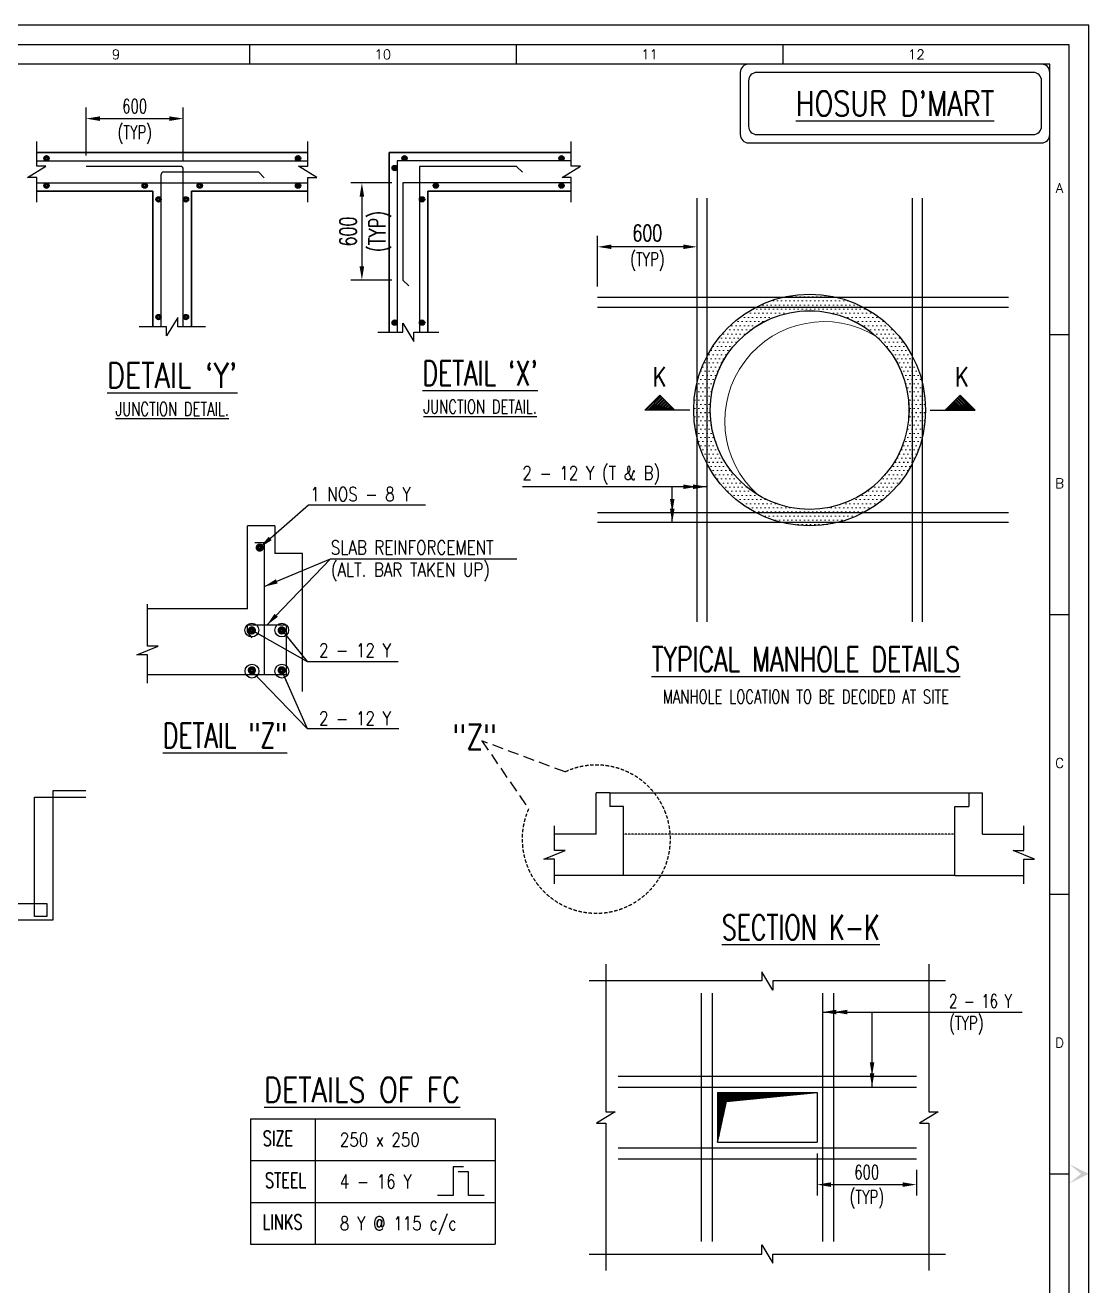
# Model space of a CAD drawing. Header units: inches. Extents: x 244185 to 956460, y -320530 to -238383.
# Drawn here: x 937196 to 956460, y -261222 to -238383 of the extents above; entities that cross this region are included whole.
import ezdxf
from ezdxf.enums import TextEntityAlignment as Align

# ---------------------------------------------------------------- set-up
doc = ezdxf.new("R2010")
doc.units = ezdxf.units.IN
doc.header["$MEASUREMENT"] = 0
doc.header["$PDMODE"] = 2
doc.linetypes.add('HIDDEN', pattern=[0.375, 0.25, -0.125])
for name, color, linetype in [('BEAM OUTTER', 4, 'Continuous'), ('FRAME TABLE', 5, 'Continuous'), ('LINE CUT', 8, 'Continuous'), ('NO. BEAM', 3, 'Continuous'), ('PNA', 8, 'Continuous'), ('S-COLUMN NO', 2, 'Continuous'), ('S-CONCRET LINE', 4, 'Continuous'), ('S-DIM-1', 5, 'Continuous'), ('S-HATCH', 8, 'Continuous'), ('S-LINE CUT', 8, 'Continuous'), ('S-REINFORCEMENT', 6, 'Continuous'), ('S-SECTION MARK', 1, 'Continuous'), ('S-TEXT', 2, 'Continuous'), ('S-TEXT-1', 4, 'Continuous'), ('S-TITAL', 6, 'Continuous'), ('S-TITIL', 6, 'Continuous'), ('SLAB UG.', 4, 'Continuous'), ('TEXT NORMAL', 4, 'Continuous'), ('TITLE', 6, 'Continuous')]:
    doc.layers.add(name, color=color, linetype=linetype)
doc.layers.add('hatch', color=8, linetype='Continuous', lineweight=0)
doc.layers.add('Wall', color=255, linetype='Continuous', lineweight=30)
doc.styles.add('ROMANS', font='simplex.shx', dxfattribs={"width": 0.7})
doc.dimstyles.new('dim100', dxfattribs={"dimtxt": 250, "dimasz": 250, "dimexe": 200, "dimexo": 200, "dimgap": 100, "dimtad": 1, "dimdec": 0, "dimzin": 0, "dimdsep": 46, "dimtxsty": 'ROMANS', "dimcen": 0, "dimclrd": 5, "dimclre": 5, "dimclrt": 4, "dimadec": 0, "dimazin": 0, "dimtfac": 1, "dimtdec": 0, "dimtix": 1, "dimtofl": 0, "dimtmove": 2, "dimatfit": 3, "dimfxl": 0, "dimtolj": 1, "dimtzin": 0, "dimlwd": -1, "dimlwe": -1, "dimarcsym": 0})
doc.dimstyles.new('dim20', dxfattribs={"dimtxt": 250, "dimasz": 250, "dimexe": 200, "dimexo": 200, "dimgap": 100, "dimtad": 1, "dimdec": 0, "dimlfac": 0.2, "dimzin": 0, "dimdsep": 46, "dimtxsty": 'ROMANS', "dimcen": 0, "dimclrd": 5, "dimclre": 5, "dimclrt": 4, "dimadec": 0, "dimazin": 0, "dimtfac": 1, "dimtdec": 0, "dimtix": 1, "dimtofl": 0, "dimtmove": 2, "dimatfit": 3, "dimfxl": 0, "dimtolj": 1, "dimtzin": 0, "dimlwd": -1, "dimlwe": -1, "dimarcsym": 0})
doc.dimstyles.new('dim25', dxfattribs={"dimtxt": 250, "dimasz": 250, "dimexe": 200, "dimexo": 200, "dimgap": 100, "dimtad": 1, "dimdec": 0, "dimlfac": 0.25, "dimzin": 0, "dimdsep": 46, "dimtxsty": 'ROMANS', "dimcen": 0, "dimclrd": 5, "dimclre": 5, "dimclrt": 4, "dimadec": 0, "dimazin": 0, "dimtfac": 1, "dimtdec": 0, "dimtix": 1, "dimtofl": 0, "dimtmove": 2, "dimatfit": 3, "dimfxl": 0, "dimtolj": 1, "dimtzin": 0, "dimlwd": -1, "dimlwe": -1, "dimarcsym": 0})
doc.dimstyles.new('dim33.33', dxfattribs={"dimtxt": 250, "dimasz": 250, "dimexe": 200, "dimexo": 200, "dimgap": 100, "dimtad": 1, "dimdec": 0, "dimlfac": 0.333331, "dimzin": 0, "dimdsep": 46, "dimtxsty": 'ROMANS', "dimcen": 0, "dimclrd": 5, "dimclre": 5, "dimclrt": 4, "dimadec": 0, "dimazin": 0, "dimtfac": 1, "dimtdec": 0, "dimtix": 1, "dimtofl": 0, "dimtmove": 2, "dimatfit": 3, "dimfxl": 0, "dimtolj": 1, "dimtzin": 0, "dimlwd": -1, "dimlwe": -1, "dimarcsym": 0})

# ---------------------------------------------------------------- blocks, each defined once
blk = doc.blocks.new('*D169')
at = {"layer": 'Defpoints', "color": 0, "transparency": 16777216}
for p in [(947564, -242398), (947564, -243315), (949364, -243315)]:
    blk.add_point(p, dxfattribs=at)
at = {"layer": 'S-DIM-1', "color": 5, "transparency": 16777216}
for p, q in [((947564, -243115), (947564, -242198)), ((949364, -243115), (949364, -242198)), ((949114, -242398), (947814, -242398))]:
    blk.add_line(p, q, dxfattribs=at)
for points in [[(947814, -242356), (947814, -242439), (947564, -242398)], [(949114, -242356), (949114, -242439), (949364, -242398)]]:
    blk.add_solid(points, dxfattribs=at)
at = {"layer": 'S-DIM-1', "color": 4, "transparency": 16777216, "char_height": 250, "style": 'ROMANS'}
for s, insert, attachment_point in [('\\A1;{\\H1.2x;600', (948464, -242298), 8), ('\\A1;(TYP)}', (948464, -242498), 2)]:
    blk.add_mtext(s, dxfattribs=dict(at, insert=insert, attachment_point=attachment_point))
blk = doc.blocks.new('*D170')
at = {"layer": 'Defpoints', "color": 0, "transparency": 16777216}
for p in [(944036, -241241), (943294, -243001), (944036, -243001)]:
    blk.add_point(p, dxfattribs=at)
at = {"layer": 'S-DIM-1', "color": 5, "transparency": 16777216}
for p, q in [((943836, -241241), (943094, -241241)), ((943294, -241491), (943294, -242751)), ((943836, -243001), (943094, -243001))]:
    blk.add_line(p, q, dxfattribs=at)
for points in [[(943252, -241491), (943335, -241491), (943294, -241241)], [(943252, -242751), (943335, -242751), (943294, -243001)]]:
    blk.add_solid(points, dxfattribs=at)
at = {"layer": 'S-DIM-1', "color": 4, "transparency": 16777216, "char_height": 300, "attachment_point": 5, "rotation": 90, "style": 'ROMANS'}
for s, insert in [('\\A1;(TYP)', (943622, -242121)), ('\\A1;600', (943044, -242121))]:
    blk.add_mtext(s, dxfattribs=dict(at, insert=insert))
blk = doc.blocks.new('*D171')
at = {"layer": 'Defpoints', "color": 0, "transparency": 16777216}
for p in [(940059, -240075), (938299, -240941), (940059, -241041)]:
    blk.add_point(p, dxfattribs=at)
at = {"layer": 'S-REINFORCEMENT', "color": 5, "transparency": 16777216}
for p, q in [((938299, -240741), (938299, -239875)), ((940059, -240841), (940059, -239875)), ((938549, -240075), (939809, -240075))]:
    blk.add_line(p, q, dxfattribs=at)
for points in [[(938549, -240034), (938549, -240117), (938299, -240075)], [(939809, -240034), (939809, -240117), (940059, -240075)]]:
    blk.add_solid(points, dxfattribs=at)
at = {"layer": 'S-REINFORCEMENT', "color": 4, "transparency": 16777216, "char_height": 250, "attachment_point": 5, "style": 'ROMANS'}
for s, insert in [('\\A1;600', (939179, -239850)), ('\\A1;(TYP)', (939179, -240366))]:
    blk.add_mtext(s, dxfattribs=dict(at, insert=insert))
blk = doc.blocks.new('*D172')
at = {"layer": 'Defpoints', "color": 0, "transparency": 16777216}
for p in [(951538, -258623), (953338, -258923), (953338, -259389)]:
    blk.add_point(p, dxfattribs=at)
at = {"layer": 'S-DIM-1', "color": 5, "transparency": 16777216}
for p, q in [((951538, -258823), (951538, -259589)), ((953338, -259123), (953338, -259589)), ((951788, -259389), (953088, -259389))]:
    blk.add_line(p, q, dxfattribs=at)
for points in [[(951788, -259348), (951788, -259431), (951538, -259389)], [(953088, -259348), (953088, -259431), (953338, -259389)]]:
    blk.add_solid(points, dxfattribs=at)
at = {"layer": 'S-DIM-1', "color": 4, "transparency": 16777216, "char_height": 250, "style": 'ROMANS'}
for s, insert, attachment_point in [('\\A1;600', (952438, -259289), 8), ('\\A1;(TYP)', (952438, -259489), 2)]:
    blk.add_mtext(s, dxfattribs=dict(at, insert=insert, attachment_point=attachment_point))
blk = doc.blocks.new('FOLDER')
at = {"layer": 'PNA'}
for points in [[(-1250, 2500), (0, 0), (0, 1000)], [(1250, 2500), (0, 0), (0, 1000)]]:
    blk.add_solid(points, dxfattribs=at)
blk = doc.blocks.new('SHEET')
at = {"elevation": -8, "flags": 128}
blk.add_lwpolyline([(674017, -125881), (763101, -125881), (763101, -63214), (674017, -63214)], close=True, dxfattribs=at)
at = {"layer": 'PNA'}
for p, q in [((740301, -63743, -8), (740301, -64273, -8)), ((747548, -63743, -8), (747548, -64273, -8)), ((754795, -63743, -8), (754795, -64273, -8)), ((762042, -71620, -8), (762572, -71620, -8)), ((762042, -79220, -8), (762572, -79220, -8)), ((762042, -86820, -8), (762572, -86820, -8)), ((762042, -94421, -8), (762572, -94421, -8))]:
    blk.add_line(p, q, dxfattribs=at)
at = {"layer": 'PNA', "color": 1, "elevation": -8}
for points in [[(675076, -125351), (762572, -125351), (762572, -63743), (675076, -63743)], [(676135, -124822), (762042, -124822), (762042, -64273), (676135, -64273)]]:
    blk.add_lwpolyline(points, close=True, dxfattribs=at)
at = {"layer": 'PNA', "xscale": 0.2118545526379952, "yscale": 0.2118545526379952, "zscale": 0.2118545526379952, "rotation": 90}
blk.add_blockref('FOLDER', (763101, -94421, -8), dxfattribs=at)
at = {"layer": 'PNA', "style": 'ROMANS'}
for s, height, p in [('9', 265, (736678, -64008, -8)), ('10', 264.8, (743925, -64008, -8)), ('11', 264.8, (751172, -64008, -8)), ('12', 264.8, (758419, -64008, -8)), ('A', 265, (762307, -67636, -8)), ('B', 265, (762307, -75660, -8)), ('C', 265, (762307, -83260, -8)), ('D', 265, (762307, -90861, -8))]:
    blk.add_text(s, height=height, dxfattribs=at).set_placement(p, align=Align.MIDDLE)

msp = doc.modelspace()

# ---------------------------------------------------------------- hatches: boundary and pattern name
at = {"layer": 'hatch'}
h = msp.add_hatch(dxfattribs=at)
h.set_pattern_fill('DOTS', color=256, scale=1200, style=0)
h.set_pattern_definition([(0, (711458.79, -377552.665), (37.5, 75), [0, -75])])
h.paths.add_polyline_path([(949303.4, -245354.7, 1), (953503.4, -245354.7, 1)])
h.paths.add_polyline_path([(953203.4, -245354.7, -1), (949603.4, -245354.7, -1)], flags=16)
h = msp.add_hatch(dxfattribs=at)
h.set_pattern_fill('DOTS', color=8, scale=1200, style=0)
h.set_pattern_definition([(0, (711459.044, -377552.92), (37.5, 75), [0, -75])])
h.paths.add_polyline_path([(949303.6, -245355, 1), (953503.6, -245355, 1)])
h.paths.add_polyline_path([(953203.6, -245355, -1), (949603.6, -245355, -1)], flags=16)
at = {"layer": 'S-HATCH'}
h = msp.add_hatch(dxfattribs=at)
h.set_pattern_fill('ANSI31', color=256, scale=56.25)
h.set_pattern_definition([(45, (870523.02, -299302.2434), (-4.97184456, 4.97184456), [])])
h.paths.add_polyline_path([(949896.7, -257882.1), (951537.6, -257723), (949737.6, -257723), (949737.6, -258623)])
at = {"layer": 'S-SECTION MARK', "ltscale": 5}
h = msp.add_hatch(dxfattribs=at)
h.set_pattern_fill('ANSI31', color=256, scale=172.406964, angle=-180, style=0)
h.set_pattern_definition([(45, (874094.683, -247193.966), (-15.2387667, 15.2387667), [])])
h.paths.add_polyline_path([(948691.8, -245087.9), (948420, -245355), (948963.7, -245355)])
h = msp.add_hatch(dxfattribs=at)
h.set_pattern_fill('ANSI31', color=256, scale=172.406964, angle=-180, style=0)
h.set_pattern_definition([(135, (1028724.7, -247193.966), (15.2387667, 15.2387667), [])])
h.paths.add_polyline_path([(954127.6, -245087.9), (954399.4, -245355), (953855.7, -245355)])

# ---------------------------------------------------------------- linework, layer by layer
at = {"layer": 'BEAM OUTTER', "color": 5}
for p, q in [((941719.8, -247454.6), (941219.8, -247454.6)), ((941219.8, -248954.6), (941219.8, -247454.6)), ((941719.8, -247454.6), (941719.8, -247954.6)), ((942219.8, -247954.6), (941719.8, -247954.6)), ((942219.8, -250454.6), (942219.8, -247954.6)), ((941219.8, -248954.6), (939408.3, -248954.6)), ((947784.6, -252289.4, 0), (947534.6, -252289.4, 0)), ((947534.6, -253039.4, 0), (947534.6, -252289.4, 0)), ((947784.6, -252289.4, 0), (947784.6, -252539.4, 0)), ((954284.6, -252289.4, 0), (954534.6, -252289.4, 0)), ((954284.6, -252289.4, 0), (954284.6, -252539.4, 0)), ((954534.6, -253039.4, 0), (954534.6, -252289.4, 0)), ((948034.6, -252539.4, 0), (947784.6, -252539.4, 0)), ((948034.6, -253789.4, 0), (948034.6, -252539.4, 0)), ((954034.6, -252539.4, 0), (954284.6, -252539.4, 0)), ((954034.6, -253789.4, 0), (954034.6, -252539.4, 0)), ((947534.6, -253039.4, 0), (946783.1, -253039.4, 0)), ((954534.6, -253039.4, 0), (955286.2, -253039.4, 0)), ((948034.6, -253789.4, 0), (946783.1, -253789.4, 0)), ((954034.6, -253789.4, 0), (955286.2, -253789.4, 0))]:
    msp.add_line(p, q, dxfattribs=at)
at = {"layer": 'BEAM OUTTER', "color": 8}
for p, q in [((947784.6, -252289.4, 0), (954284.6, -252289.4, 0)), ((954034.6, -253789.4, 0), (948034.6, -253789.4, 0))]:
    msp.add_line(p, q, dxfattribs=at)
at = {"layer": 'BEAM OUTTER', "color": 9, "linetype": 'HIDDEN'}
msp.add_line((954034.6, -253039.4, 0), (948034.6, -253039.4, 0), dxfattribs=at)
at = {"layer": 'BEAM OUTTER', "color": 5}
for centre, radius in [((951403.4, -245354.7, 0), 2100), ((951403.6, -245355, 0), 2100), ((951403.4, -245354.7, 0), 1800), ((951403.6, -245355, 0), 1800)]:
    msp.add_circle(centre, radius, dxfattribs=at)
at = {"layer": 'FRAME TABLE', "color": 7}
for p, q in [((941276.6, -258197.2), (945708.6, -258197.2)), ((941276.6, -258197.2), (941276.6, -260469.9)), ((942445, -258197.2), (942445, -260469.9)), ((945708.6, -258197.2), (945708.6, -260469.9)), ((941276.6, -260469.9), (945708.6, -260469.9))]:
    msp.add_line(p, q, dxfattribs=at)
at = {"layer": 'FRAME TABLE'}
for p, q in [((941276.6, -258954.8), (945708.6, -258954.8)), ((941276.6, -259712.3), (945708.6, -259712.3))]:
    msp.add_line(p, q, dxfattribs=at)
at = {"layer": 'hatch'}
msp.add_arc((951667.9, -245553.3, 0), 1800, 58.38295, 227.84013, dxfattribs=at)
at = {"layer": 'LINE CUT', "elevation": 0}
for points in [[(953862.6, -255698), (950738.9, -255698), (950738.9, -255864.3), (950536.2, -255531.6), (950536.2, -255698), (947412.6, -255698)], [(947712.6, -255398), (947712.6, -258071.6), (947878.9, -258071.6), (947546.2, -258274.3), (947712.6, -258274.3), (947712.6, -260948)], [(953562.6, -255398), (953562.6, -258071.6), (953728.9, -258071.6), (953396.2, -258274.3), (953562.6, -258274.3), (953562.6, -260948)], [(947412.6, -260648), (950536.2, -260648), (950536.2, -260481.6), (950738.9, -260814.3), (950738.9, -260648), (953862.6, -260648)]]:
    msp.add_lwpolyline(points, dxfattribs=at)
at = {"layer": 'NO. BEAM', "color": 2, "elevation": 0}
for points in [[(955603.4, -239089.2), (950297.7, -239089.2, 0.4142136), (950147.7, -239239.2), (950147.7, -240365, 0.4142136), (950297.7, -240515), (955603.4, -240515, 0.4142136), (955753.4, -240365), (955753.4, -239239.2, 0.4142136)], [(955453.4, -239239.2), (950447.7, -239239.2, 0.4142136), (950297.7, -239389.2), (950297.7, -240215, 0.4142136), (950447.7, -240365), (955453.4, -240365, 0.4142136), (955603.4, -240215), (955603.4, -239389.2, 0.4142136)]]:
    msp.add_lwpolyline(points, format="xyb", close=True, dxfattribs=at)
at = {"layer": 'S-CONCRET LINE'}
for p, q in [((949737.6, -257723, 0), (949737.6, -258623, 0)), ((949737.6, -257723, 0), (951537.6, -257723, 0)), ((951537.6, -257723, 0), (951537.6, -258623, 0)), ((949737.6, -258623, 0), (951537.6, -258623, 0))]:
    msp.add_line(p, q, dxfattribs=at)
at = {"layer": 'S-HATCH'}
for p, q in [((949896.7, -257882.1, 0), (951537.6, -257723, 0)), ((949737.6, -258623, 0), (949896.7, -257882.1, 0))]:
    msp.add_line(p, q, dxfattribs=at)
at = {"layer": 'S-LINE CUT'}
for points in [[(937404.4, -241590.6), (937404.4, -241142), (937238, -241142), (937570.8, -240939.3), (937404.4, -240939.3), (937404.4, -240490.6)], [(942313.4, -241590.6), (942313.4, -241142), (942479.8, -241142), (942147.1, -240939.3), (942313.4, -240939.3), (942313.4, -240490.6)], [(947085.6, -241590.6), (947085.6, -241142), (946919.2, -241142), (947251.9, -240939.3), (947085.6, -240939.3), (947085.6, -240490.6)], [(940458.9, -243846.7), (939960.3, -243846.7), (939960.3, -243680.3), (939757.6, -244013.1), (939757.6, -243846.7), (939258.9, -243846.7)], [(943585.6, -243946.7), (944034.2, -243946.7), (944034.2, -243780.3), (944236.9, -244113.1), (944236.9, -243946.7), (944685.6, -243946.7)], [(939408.3, -250300.9), (939408.3, -249790.5), (939215.1, -249790.5), (939601.5, -249630.7), (939408.3, -249630.7), (939408.3, -248871.7)]]:
    msp.add_lwpolyline(points, dxfattribs=at)
at = {"layer": 'S-LINE CUT', "elevation": 0}
for points in [[(946783.1, -253939.4), (946783.1, -253494.2), (946589.9, -253494.2), (946976.2, -253334.5), (946783.1, -253334.5), (946783.1, -252889.4)], [(955286.2, -253939.4), (955286.2, -253494.2), (955479.3, -253494.2), (955093, -253334.5), (955286.2, -253334.5), (955286.2, -252889.4)]]:
    msp.add_lwpolyline(points, dxfattribs=at)
at = {"layer": 'S-REINFORCEMENT', "color": 5}
for p, q in [((937404.4, -240840.6), (942313.4, -240840.6)), ((940010.9, -240940.6), (938298.6, -240940.6)), ((947085.6, -240840.6), (943935.6, -240840.6)), ((943935.6, -240840.6), (943935.6, -243946.7)), ((944335.6, -240940.6), (944335.6, -243946.7)), ((946095.9, -240940.6), (944335.6, -240940.6)), ((946095.9, -240940.6), (946201.9, -241046.7)), ((939658.9, -243846.7), (939658.9, -241088.6)), ((939706.9, -241040.6), (941419.2, -241040.6)), ((940058.9, -243846.7), (940058.9, -240988.6)), ((941419.2, -241040.6), (941525.3, -241146.7)), ((937404.4, -241240.6), (942313.4, -241240.6)), ((947085.6, -241240.6), (944035.6, -241240.6)), ((944035.6, -241240.6), (944035.6, -243000.9)), ((944035.6, -243000.9), (944141.6, -243107)), ((949437.6, -255923, 0), (949437.6, -260423, 0)), ((949637.6, -255923, 0), (949637.6, -260423, 0)), ((951637.6, -255923, 0), (951637.6, -260423, 0)), ((951837.6, -255923, 0), (951837.6, -260423, 0)), ((947937.6, -257423, 0), (953337.6, -257423, 0)), ((947937.6, -257623, 0), (953337.6, -257623, 0)), ((947937.6, -258723, 0), (953337.6, -258723, 0)), ((947937.6, -258923, 0), (953337.6, -258923, 0))]:
    msp.add_line(p, q, dxfattribs=at)
at = {"layer": 'S-REINFORCEMENT'}
for p, q in [((949363.4, -241514.7, 0), (949363.4, -249194.7, 0)), ((949543.4, -241514.7, 0), (949543.4, -249194.7, 0)), ((953263.4, -241514.7, 0), (953263.4, -249194.7, 0)), ((953263.6, -241515, 0), (953263.6, -249195, 0)), ((953443.4, -241514.7, 0), (953443.4, -249194.7, 0)), ((953443.6, -241515, 0), (953443.6, -249195, 0)), ((955003.4, -243314.7, 0), (947563.4, -243314.7, 0)), ((955003.6, -243315, 0), (947563.6, -243315, 0)), ((955003.4, -243494.7, 0), (947563.4, -243494.7, 0)), ((955003.6, -243495, 0), (947563.6, -243495, 0)), ((955003.4, -247214.7, 0), (947563.4, -247214.7, 0)), ((955003.6, -247215, 0), (947563.6, -247215, 0)), ((955003.4, -247394.7, 0), (947563.4, -247394.7, 0)), ((955003.6, -247395, 0), (947563.6, -247395, 0))]:
    msp.add_line(p, q, dxfattribs=at)
at = {"layer": 'S-REINFORCEMENT', "color": 5}
for points, const_width in [([(937604.7, -240792.6, 1), (937556.7, -240792.6, 1)], 61), ([(942113.2, -240792.6, -1), (942161.2, -240792.6, -1)], 48), ([(943887.6, -240947.2, -1), (943887.6, -240995.2, -1)], 48), ([(944042.2, -240792.6, 1), (944090.2, -240792.6, 1)], 48), ([(946885.3, -240792.6, -1), (946933.3, -240792.6, -1)], 48), ([(937604.7, -241288.6, 1), (937556.7, -241288.6, 1)], 61), ([(939384.9, -241288.6, 1), (939336.9, -241288.6, 1)], 61), ([(940332.9, -241288.6, -1), (940380.9, -241288.6, -1)], 61), ([(942113.2, -241288.6, -1), (942161.2, -241288.6, -1)], 48), ([(944609.6, -241288.6, -1), (944657.6, -241288.6, -1)], 48), ([(946885.3, -241288.6, -1), (946933.3, -241288.6, -1)], 48), ([(939610.9, -241514.6, -1), (939610.9, -241562.6, -1)], 61), ([(940106.9, -241514.6, 1), (940106.9, -241562.6, 1)], 61), ([(944383.6, -241514.6, 1), (944383.6, -241562.6, 1)], 48), ([(939610.9, -243646.4, 1), (939610.9, -243694.4, 1)], 61), ([(940106.9, -243646.4, 1), (940106.9, -243694.4, 1)], 61), ([(943887.6, -243746.4, -1), (943887.6, -243794.4, -1)], 48), ([(944383.6, -243746.4, -1), (944383.6, -243794.4, -1)], 48), ([(941484.6, -247847.9, 1), (941403.4, -247847.9, 1)], 67.8), ([(941341.5, -249347.9, 1), (941260.2, -249347.9, 1)], 67.8), ([(941882.6, -249347.9, 1), (941801.4, -249347.9, 1)], 67.8), ([(941341.5, -250070.5, 1), (941260.2, -250070.5, 1)], 67.8), ([(941882.6, -250070.5, 1), (941801.4, -250070.5, 1)], 67.8)]:
    msp.add_lwpolyline(points, format="xyb", close=True, dxfattribs=dict(at, const_width=const_width))
for points in [[(941354.2, -247754.6), (941521.8, -247754.6), (941521.8, -250150.9), (939408.3, -250150.9)], [(941304.2, -249485.3), (941219.8, -249374.8), (941219.8, -249247.9), (941919.8, -249247.9), (941919.8, -250150.9), (939408.3, -250150.9)], [(938295.5, -252257.1), (937695.5, -252257.1), (937695.5, -254597.4), (936322.8, -254597.4), (936288, -254544.8)], [(936937.1, -254337.8), (936974, -254297.4), (937587.1, -254297.4), (937587.1, -254528.7), (937361.4, -254528.7), (937361.4, -252370.5), (938295.5, -252370.5)]]:
    msp.add_lwpolyline(points, dxfattribs=at)
at = {"layer": 'S-REINFORCEMENT', "color": 5, "ltscale": 0.9}
for points in [[(945131.8, -259064.3), (944945.6, -259064.3), (944945.6, -259587.1), (944660.8, -259587.1)], [(945507.6, -259587.1), (945222.8, -259587.1), (945222.8, -259155.2), (945036.5, -259155.2)]]:
    msp.add_lwpolyline(points, dxfattribs=at)
at = {"layer": 'S-REINFORCEMENT'}
msp.add_circle((937580.7, -240792.6), 48, dxfattribs=at)
at = {"layer": 'S-REINFORCEMENT', "color": 5}
for centre in [(942137.2, -240792.6), (943887.6, -240971.2), (944066.2, -240792.6), (946909.3, -240792.6), (937580.7, -241288.6), (939360.9, -241288.6), (940356.9, -241288.6), (942137.2, -241288.6), (944633.6, -241288.6), (946909.3, -241288.6), (939610.9, -241538.6), (940106.9, -241538.6), (944383.6, -241538.6), (939610.9, -243670.4), (940106.9, -243670.4), (943887.6, -243770.4), (944383.6, -243770.4)]:
    msp.add_circle(centre, 48, dxfattribs=at)
for centre, start, end in [((940010.9, -240988.6), 0, 90), ((939706.9, -241088.6), 90, 180)]:
    msp.add_arc(centre, 48, start, end, dxfattribs=at)
at = {"layer": 'S-SECTION MARK'}
for p, q in [((948420, -245355, 0), (948691.8, -245087.9, 0)), ((948963.7, -245355, 0), (948691.8, -245087.9, 0)), ((953855.7, -245355, 0), (954127.6, -245087.9, 0)), ((954399.4, -245355, 0), (954127.6, -245087.9, 0)), ((949232.8, -245355, 0), (948420, -245355, 0)), ((953586.6, -245355, 0), (954399.4, -245355, 0))]:
    msp.add_line(p, q, dxfattribs=at)
at = {"layer": 'SLAB UG.', "color": 8, "linetype": 'HIDDEN', "ltscale": 800}
for p, q in [((946975.8, -251911, 0), (945469.2, -251351.5, 0)), ((945469.2, -251351.5, 0), (946313.4, -252582.6, 0))]:
    msp.add_line(p, q, dxfattribs=at)
at = {"layer": 'SLAB UG.', "color": 8, "linetype": 'HIDDEN', "ltscale": 250}
msp.add_arc((947539.4, -253129.3, 0), 1342.3, 155.96459, 114.82575, dxfattribs=at)
at = {"layer": 'Wall', "color": 4}
for p, q in [((937404.4, -240690.6), (942313.4, -240690.6)), ((947085.6, -240690.6), (943785.6, -240690.6)), ((943785.6, -240690.6), (943785.6, -243946.7)), ((937404.4, -241390.6), (939508.9, -241390.6)), ((939508.9, -243846.7), (939508.9, -241390.6)), ((940208.9, -243846.7), (940208.9, -241390.6)), ((940208.9, -241390.6), (942313.4, -241390.6)), ((944485.6, -241390.6), (944485.6, -243946.7)), ((947085.6, -241390.6), (944485.6, -241390.6))]:
    msp.add_line(p, q, dxfattribs=at)

# ---------------------------------------------------------------- block references
at = {"xscale": 0.6668537067016587, "yscale": 0.6668537067016587, "zscale": 0.6668537067016587}
msp.add_blockref('SHEET', (447582.8, -196228.6, 5), dxfattribs=at)

# ---------------------------------------------------------------- texts
at = {"layer": 'S-COLUMN NO', "style": 'ROMANS', "width": 0.7}
for s, p in [('%%UJUNCTION DETAIL.', (939858.9, -245336.2)), ('%%UJUNCTION DETAIL.', (945435.6, -245294.8)), ('MANHOLE LOCATION TO BE DECIDED AT SITE', (951336.5, -250548.2, 0))]:
    msp.add_text(s, height=250, dxfattribs=at).set_placement(p, align=Align.MIDDLE_CENTER)
at = {"layer": 'S-SECTION MARK', "style": 'ROMANS', "width": 0.8}
for s, height, p in [('K', 350, (948686.2, -244751.7, 0)), ('K', 350, (954160.5, -244751.7, 0)), ('"Z"', 450, (945337.7, -251279.3, 0))]:
    msp.add_text(s, height=height, dxfattribs=at).set_placement(p, align=Align.MIDDLE)
at = {"layer": 'S-TEXT', "style": 'ROMANS', "width": 0.7}
for s, p in [('SIZE', (941774, -258689.6)), ('STEEL ', (941977.5, -259447.2)), ('LINKS', (941857.8, -260204.7))]:
    msp.add_text(s, height=272.73, dxfattribs=at).set_placement(p, align=Align.CENTER)
at = {"layer": 'S-TEXT-1', "style": 'ROMANS'}
for s, width, p in [('2 - 16 Y ', 0.7, (953929, -256062.8, 0)), ('(TYP)', 0.7, (953929, -256462.8, 0)), ('250 x 250', 0.8, (942894.5, -258576)), ('4 - 16 Y', 0.8, (942894.5, -259333.5, 3)), ('8 Y @ 115 c/c', 0.8, (942894.5, -260091.1))]:
    msp.add_text(s, height=250, dxfattribs=dict(at, width=width)).set_placement(p, align=Align.MIDDLE_LEFT)
at = {"layer": 'S-TITAL', "color": 6, "style": 'ROMANS', "width": 0.7}
msp.add_text("%%UDETAIL `X'", height=450, dxfattribs=at).set_placement((945435.6, -244686.1), align=Align.MIDDLE_CENTER)
for s, p in [('%%UTYPICAL MANHOLE DETAILS', (951336.5, -249869.7, 0)), ('%%UDETAIL "Z"', (940814, -251251.1)), ('%%USECTION K-K', (951243.8, -254726.4, 0))]:
    msp.add_text(s, height=450, dxfattribs=at).set_placement(p, align=Align.MIDDLE)
at = {"layer": 'S-TITIL', "style": 'ROMANS', "width": 0.8}
msp.add_text("%%UDETAIL `Y'", height=450, dxfattribs=at).set_placement((939858.9, -244727.6), align=Align.MIDDLE_CENTER)
msp.add_text('%%UDETAILS OF FC', height=450, dxfattribs=at).set_placement((943296.9, -257897.2), align=Align.CENTER)
at = {"layer": 'TEXT NORMAL', "color": 4, "style": 'ROMANS', "width": 0.8}
for s, p in [('2 - 12 Y (T & B)', (946201.6, -246621.9, 0)), ('1 NOS - 8 Y', (942361.3, -247003.9)), ('SLAB REINFORCEMENT', (942731.8, -247971.1)), ('(ALT. BAR TAKEN UP)', (942731.8, -248372.5)), ('2 - 12 Y', (942518.3, -249833)), ('2 - 12 Y', (942518.3, -251067.5))]:
    msp.add_text(s, height=250, dxfattribs=at).set_placement(p)
at = {"layer": 'TITLE', "style": 'ROMANS', "width": 0.8}
msp.add_text("%%UHOSUR D'MART", height=450, dxfattribs=at).set_placement((952950.5, -239802.1, 0), align=Align.MIDDLE_CENTER)

# ---------------------------------------------------------------- dimensions: what is measured, and where the dimension line sits
at = {"layer": 'S-DIM-1'}
dim = msp.add_linear_dim(base=(943293.6, -243000.9), p1=(944035.6, -241240.6), p2=(944035.6, -243000.9), angle=270, text='600\\X(TYP)', dimstyle='dim100', override={"dimtxt": 300}, dxfattribs=at)
dim.commit()
dim.dimension.update_dxf_attribs({"geometry": '*D170', "text_midpoint": (943293.6, -242120.8)})
dim = msp.add_linear_dim(base=(947563.6, -242397.7, 0), p1=(949363.6, -243315, 0), p2=(947563.6, -243315, 0), text='{\\H1.2x;600\\X(TYP)}', dimstyle='dim25', dxfattribs=at)
dim.commit()
dim.dimension.update_dxf_attribs({"geometry": '*D169', "text_midpoint": (948463.6, -242397.7, 0)})
dim = msp.add_linear_dim(base=(953337.6, -259389.2, 0), p1=(951537.6, -258623, 0), p2=(953337.6, -258923, 0), text='<>\\X(TYP)', dimstyle='dim33.33', override={"dimtofl": 1}, dxfattribs=at)
dim.commit()
dim.dimension.update_dxf_attribs({"geometry": '*D172', "text_midpoint": (952437.6, -259389.2, 0)})
at = {"layer": 'S-REINFORCEMENT', "color": 5}
dim = msp.add_linear_dim(base=(940058.9, -240075.4), p1=(938298.6, -240940.6), p2=(940058.9, -241040.6), text='600\\X(TYP)', dimstyle='dim100', dxfattribs=at)
dim.commit()
dim.dimension.update_dxf_attribs({"geometry": '*D171', "text_midpoint": (939178.8, -240075.4)})

# ---------------------------------------------------------------- leaders
for points in [[(941300.8, -249342.1), (942300.8, -249909.5), (943952.9, -249909.5)], [(941842, -249342.1), (942300.8, -249909.5)], [(941303.5, -250085.5), (942303.6, -251125.7), (943961.3, -251125.7)], [(941844.7, -250085.5), (942303.6, -251125.7)]]:
    msp.add_leader(points, dimstyle='dim20', override={"dimtad": 0, "dimldrblk": 'Origin'})
at = {"layer": 'S-DIM-1', "ltscale": 2}
for points in [[(949543.4, -246745.1, 0), (946203, -246745.4, 0)], [(949363.4, -246745.1, 0), (946203, -246745.4, 0)], [(949543.6, -246745.4, 0), (946203, -246745.4, 0)], [(949363.6, -246745.4, 0), (946203, -246745.4, 0)], [(948915.1, -247394.7, 0), (948915.1, -246745.1, 0)], [(948915.1, -247214.7, 0), (948915.1, -246745.1, 0)], [(948915.4, -247395, 0), (948915.4, -246745.4, 0)], [(948915.4, -247215, 0), (948915.4, -246745.4, 0)]]:
    msp.add_leader(points, dimstyle='dim100', dxfattribs=at)
at = {"layer": 'S-DIM-1', "linetype": 'ByBlock', "lineweight": -2, "ltscale": 20}
msp.add_leader([(941444, -247847.9), (942325.4, -247072.9), (944447.2, -247072.9)], dimstyle='dim100', dxfattribs=at)
at = {"layer": 'S-DIM-1'}
for points in [[(941521.8, -248555.4), (942722.5, -248051.4), (946102.9, -248051.4)], [(941569.8, -249254.6), (942722.5, -248051.4), (946102.9, -248051.4)]]:
    msp.add_leader(points, dimstyle='dim100', dxfattribs=at)
for points in [[(951637.6, -256262.8, 0), (955253.4, -256262.8, 0)], [(951837.6, -256262.8, 0), (955253.4, -256262.8, 0)], [(952534.5, -257623, 0), (952534.5, -256262.8, 0), (955253.4, -256262.8, 0)], [(952534.5, -257423, 0), (952534.5, -256262.8, 0), (955253.4, -256262.8, 0)]]:
    msp.add_leader(points, dimstyle='dim100', override={"dimgap": 100, "dimtad": 0}, dxfattribs=at)

doc.saveas('drawing.dxf')
